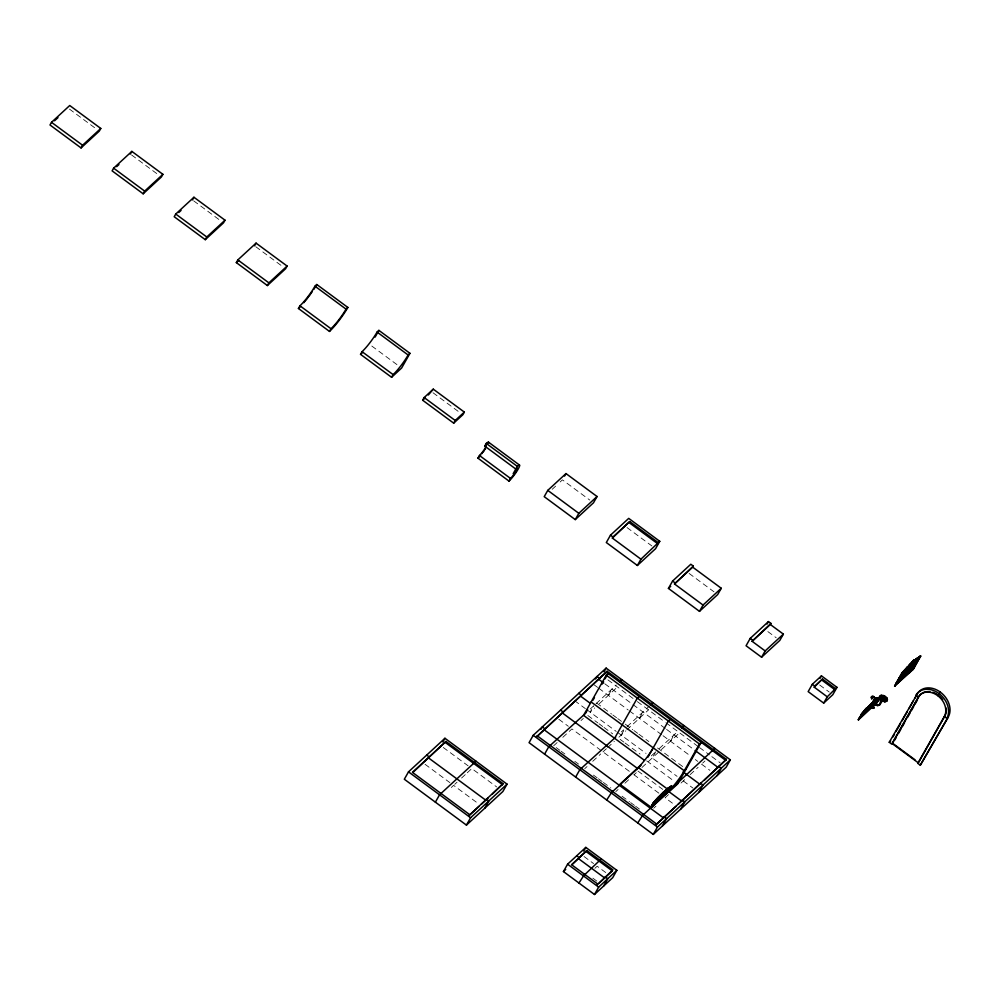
<?xml version="1.0" encoding="UTF-8"?>
<svg xmlns="http://www.w3.org/2000/svg" width="1000" height="1000" viewBox="0 0 1000 1000"><rect width="100%" height="100%" fill="white"/><g stroke="black" fill="none" stroke-linecap="round" stroke-linejoin="round"><path stroke-width="0.75" stroke-dasharray="5 3.75" d="M608.362 695.35L611.925 689.05M621.2 735.075L624.763 728.787L621.337 731.938M639.425 718.275L642.987 711.988M658.875 793.162L634.025 774.812L635.45 772.3M655.812 751.725L652.25 758.012L677.1 776.363M670.475 741.213L674.038 734.925M552.175 489.312L555.6 486.163M560.15 481.962L562.425 479.862L589.763 500.05M451.325 787.475L453.6 785.375L478.45 803.725M454.738 784.325L457.025 782.225M461.575 778.025L466.125 773.825M467.275 772.775L471.825 768.575L496.662 786.925M590.288 709L593.7 705.85L590.138 712.138L594.7 707.938M595.988 703.75L616.3 685.013M553.7 745.738L557.112 742.588M562.812 737.337L571.925 728.938L630.3 772.062M581.038 720.537L583.312 718.438M599.25 703.737L617.475 686.95M627.038 726.688L649.538 705.938M584.75 768.675L587.025 766.575M592.725 761.325L600.7 753.975M602.975 751.875L606.388 748.725M607.525 747.675L614.362 741.375M618.925 737.175L625.75 730.875M626.888 729.825L648.525 709.887M651.263 755.925L654.675 752.775M659.225 748.575L678.413 730.888M615.8 791.612L618.088 789.513M624.913 783.213L629.475 779.013M634.025 774.812L636.312 772.712M642 767.463L660.225 750.662M661.363 749.613L679.587 732.812M653.688 808.25L655.975 806.15M668.5 794.6L665.088 797.75L673.438 803.925M681.025 783.05L685.588 778.85M690.138 774.65L698.112 767.3M702.663 763.1L704.95 761M594.9 868.325L597.175 866.225L606.725 873.288M69.463 109.1L96.788 129.288M131.575 154.975L158.9 175.162M193.675 200.85L221.012 221.038M255.787 246.725L283.113 266.913M627.025 527.575L651.862 545.925M689.125 573.45L713.975 591.8M767.862 631.6L776.225 637.775M371.8 346.037L397.887 365.3M433 392.75L460.325 412.938M819.663 685L829.225 692.05M607.925 679.887L636.112 700.713M637.35 701.625L664.675 721.812M665.925 722.725L698.213 746.575M699.463 747.5L709.4 754.837M711.838 756.637L720.188 762.812M604.812 683.787L631.8 703.725M633.05 704.65L665.337 728.5M666.587 729.412L693.913 749.6M594.038 684.762L597.612 687.4M598.812 688.288L628.237 710.025M629.487 710.938L661.775 734.8M663.025 735.713L690.35 755.9M695.312 759.562L697.8 761.4M701.525 764.15L709.887 770.325M596.663 703.025L611.562 714.038M612.812 714.95L616.538 717.712M617.775 718.625L621.5 721.375M625.225 724.125L632.688 729.638M633.925 730.55L637.65 733.3M638.888 734.225L648.825 741.562M657.525 747.987L683.612 767.25M574.612 700.675L585.363 708.612M586.562 709.5L616.225 731.413M617.475 732.325L646.038 753.425M683.3 780.95L692.862 788.012M587.837 715.512L597.775 722.85M599.012 723.763L602.75 726.513M603.987 727.438L612.688 733.863M620.138 739.362L623.862 742.113M625.1 743.037L640.013 754.038M646.7 760.888L674.025 781.075M637.925 771.038L662.763 789.388M558.787 719.237L568.337 726.3M556.188 747.575L559.913 750.325M561.15 751.25L564.875 754M574.812 761.338L578.538 764.087M593.45 775.1L597.175 777.85M598.413 778.763L602.137 781.525M603.387 782.438L610.837 787.938M622.013 796.2L629.475 801.7M630.712 802.625L634.438 805.375M635.675 806.287L639.412 809.05M443.25 747.475L468.1 765.825M584.038 856.525L593.587 863.575M592.837 878.15L597.612 881.688M425.037 764.275L449.875 782.625"/><path stroke-width="1.5" d="M883.4 701.338L881.375 700.288M883.462 695.788L881.413 695.188L879.35 697.087L881.475 700.638L883.462 698.925L884.1 700.288L883.35 700.987C878.138 686.338 882.125 704.9 886.95 700.987L886.975 698.037L883.462 695.438L882.925 697.288L884.325 698.012L885.5 696.475L883.462 695.788L881.65 695.562L879.837 697.237L881.875 700.512M906.75 672.788L906.988 673.25A4.888 0.75 -53.5 0 0 909.212 671.2M906.812 673.175L907.225 671.8M910.525 666.438A4.188 0.637 -53.5 0 1 912.188 663.5A4.188 0.637 -53.5 0 0 910.45 666.375L910.675 666.812M911.012 664.45L910.875 664.075A4.487 0.688 -53.5 0 0 908.825 665.962M911.263 663.838L911.087 664.513A4.188 0.637 -53.5 0 1 909.425 667.45M912.438 665.688L912.262 666.363A4.188 0.637 -53.5 0 1 910.612 669.287L909.963 670.263M915.675 659.862L915.462 660.688M915.738 660.225L915.913 659.562M915.975 659.95L915.738 659.475A4.888 0.75 -53.5 0 0 913.5 661.538L912.1 663.512A4.562 0.7 -53.5 0 0 910.212 666.65L911.8 666.137M871.5 696.8L871.737 699.112L871.75 698.062A1.562 1.2 47.3 0 1 873.138 696.612A1.562 1.2 47.3 0 1 874.3 698.863L874.613 699.1A1.95 1.512 47.3 0 0 875.275 701.475A1.95 1.512 47.3 0 0 877.562 701.612L877.712 701.388M871.812 697.038L871.425 698.088A1.95 1.512 47.3 0 1 873.162 696.275A1.95 1.512 47.3 0 1 874.613 699.1L872.025 703.512L875.212 698.363M902.75 673.475L901.137 675.05M902.425 676.062L901.612 676.388M907.375 667.738L906.2 670.337M906.925 669.362L906.15 669.887M907.038 672.275L907.35 671.462L906.663 671.612M907.412 671.363L906.425 671.875M909.513 669.275L908.462 669.875M913.487 666.112L913.65 665.212M918 659.938L917.362 660.475L917.475 659.862M902.65 675.788L901.9 676.05M882 699.463L883.3 700.125L879.912 695.788L882.525 699.987L886.95 700.987L882.55 699.412L883.238 696.5L880.175 696.8L879.712 697.887L881.8 699.712L887.513 699.688L883.388 699.9L879.35 697.087L879.712 697.887M880.612 702.763L880.362 699.625L876.938 698.175M653.138 804.225L653.637 803.337M657.537 799.125L657.237 799.375M666.3 791.975L667.412 790.7M666.988 791.137L666.812 791.625M667.887 790.05L666.988 790.5M667.55 790.325L667.663 789.85M669.688 788.5L670.35 787.862M670.537 787.887L669.825 788.65M860.512 716.05L861.375 715.438M865.3 710.938L864.65 711.287M864.862 711.488L865.138 710.8M874.362 702.862L873.45 703.95M874.3 703.425L874.875 702.625L874.137 703.288M874.912 702.15L876.025 701.675M878.4 699.488L877.712 700.138M879.087 698.012L876.825 697.825M663.662 792.075L658.85 796.825L655.4 802.763L663.662 792.075L661.263 797.1L653.487 802.938L654.812 801.963M670.175 788.088L669.35 788.363L670.188 788.375M861.888 713.938L861.575 714.5A50.788 7.775 -53.5 0 1 879.725 697.7L876.688 703.062L858.462 719.85C864.513 708.162 873.688 699.925 858.462 719.85M877.237 699.85L878.65 698.713M897.775 680.825L897.862 681.688M897.675 681.363L897.975 680.612M905.575 670.512L905.875 669.75M905.775 670.3L905.688 669.425M911.35 668.763L911.65 668.012M914.4 663.375L914.7 662.613M916.188 663.3L916.488 662.55M919.25 657.913L919.538 657.15M917.625 660.212L919.538 656.875M906.825 672.837L907.175 671.988M915.537 660.75L915.888 659.887M901.3 675.138L901.862 673.938M906.237 669.95L906.862 668.625M906.888 672.15L907.425 671.075M909.2 669.75L908.425 670.025M901.787 673.875L901.188 675.5M917.038 660.588L917.4 659.8M657.387 799.762L657.412 800.113M661.15 796.125L662.625 795.475M663.25 793.337L661.737 794.25M667.15 791.35L666.475 791.375M667.613 789.163L666.825 789.613L667.537 789.1M865.275 711.25L865.487 710.913M870.2 706.75L868.85 707.763L869.55 707.3M658.65 797.75L659.625 796.988M665.738 791.213L666.425 790.75M867.75 708.225L866.375 709.45L867.05 708.337M869.45 707.525L870.438 706.912M870.425 706.312L871.675 705.413M880.075 697.775L881.663 696.312M880.775 697.438L881.312 701.85M880.562 698.913L881.888 697.788M881.137 698.088L881.125 699.538L882.1 699.737L886.975 698.037L882.525 699.987L879.887 698.737L882.075 700.2M882.1 699.237L881.9 700.013M884.137 700L882.537 700.487L882.887 697.913L881.663 697.9M884.613 701L884.887 700.013M885.638 699.938L883.812 701.312L882.537 700.487M885.337 701.112L885.3 698.888M886.35 699.775L884.762 701.237M897.85 680.875L898.288 680M905.5 670.45L904.75 671.787M905.263 671.112L905.7 670.238M911.525 668.275L911.963 667.4M912.038 667.463L911.488 668.45M914.575 662.887L915.013 662.013M915.088 662.062L914.613 663.375M915.875 663.913L916.312 663.037M918.938 658.512L919.362 657.638M663.538 793.062L662.5 793.662M915.175 661.438L915.675 660.462M914.562 662.463L915.75 660.512M663.25 793.425L663.462 793M906.363 669.438L906.275 670.088M907.062 671.85L906.95 671.45M51.513 122.312L50 124.987L81.05 147.925L99.275 131.125L100.787 128.45L69.737 105.512L51.513 122.312L82.575 145.238L100.787 128.45M81.05 147.925L82.575 145.238M113.625 168.175L112.112 170.863L143.162 193.8L161.388 177L162.9 174.325L131.85 151.387L113.625 168.175L144.675 191.112L162.9 174.325M130.325 154.062L131.85 151.387M143.162 193.8L144.675 191.112M175.738 214.05L174.213 216.737L205.275 239.675L223.487 222.875L225.012 220.188L193.95 197.262L175.738 214.05L206.788 236.988L225.012 220.188M192.438 199.938L193.95 197.262M205.275 239.675L206.788 236.988M236.325 262.613L237.838 259.925L256.062 243.125L287.113 266.062L285.6 268.75L267.375 285.55L236.325 262.613L238.6 260.512M254.55 245.812L256.062 243.125M267.375 285.55L268.888 282.863L287.113 266.062M298.425 308.488L299.95 305.8A17.575 2.688 -53.5 0 0 314.962 286.188L316.788 284.513L347.85 307.438A21.488 3.287 -53.5 0 1 329.487 331.425L298.425 308.488A21.488 3.287 -53.5 0 0 300.55 306.4M329.487 331.425L331 328.738A17.575 2.688 -53.5 0 0 346.025 309.125L347.85 307.438M360.538 354.35L362.05 351.675A17.575 2.688 -53.5 0 0 377.075 332.062L378.9 330.375L409.95 353.312L401.613 368.05L391.587 377.287L360.538 354.35L362.762 352.3M375.112 337.075L378.9 330.375M391.587 377.287L393.113 374.613A17.575 2.688 -53.5 0 0 408.125 355L409.95 353.312M422.65 400.225L424.162 397.55L433.275 389.15L464.325 412.088L462.812 414.762L453.7 423.162L422.65 400.225L424.925 398.125M433.275 389.15L428.338 394.975M453.7 423.162L455.213 420.487L464.325 412.088M508.988 481.1L510.5 478.425A6.837 1.05 -53.5 0 0 516.35 470.788A6.837 1.05 -53.5 0 0 515.812 469.038L484.75 446.1L486.275 443.425L517.325 466.362A10.738 1.65 -53.5 0 1 518.162 469.113A10.738 1.65 -53.5 0 1 508.988 481.1L477.938 458.162L479.45 455.487A6.837 1.05 -53.5 0 0 485.95 446.55M513.15 473.725L517.325 466.362M547.775 490.375L544.212 496.662L575.262 519.6L593.488 502.8L597.05 496.512L565.988 473.575L547.775 490.375L578.825 513.312L597.05 496.512M564.562 476.087L565.988 473.575M408.5 771.862L404.325 779.237L466.438 825.113L502.875 791.513L507.05 784.15L444.938 738.275L408.5 771.862L470.6 817.738L507.05 784.15M442.85 741.95L444.938 738.275M412.95 772.4L445.962 741.45L503.1 783.65L492.438 794M575.262 519.6L578.825 513.312M435.375 802.175L439.55 794.8L476 761.213M610.487 535.175L606.312 542.537L637.375 565.475L655.588 548.675L659.762 541.312L628.713 518.375L610.487 535.175L612.975 537.013L629.738 521.55L658.3 542.65L659.762 541.312M658.3 542.65L640.938 559.175L612.362 538.075L612.975 537.013M612.362 538.075L629.738 521.55M503.1 783.65L468.975 815.638L479.025 806.363M466.438 825.113L470.6 817.738M484.663 808.312L488.825 800.938L486.337 799.112L485.737 800.175L428.6 757.975L429.2 756.9L426.712 755.075M533.225 735.3L529.062 742.675L653.275 834.412L726.162 767.225L730.337 759.85L606.125 668.112L533.225 735.3L657.45 827.05L730.337 759.85M607.15 671.287L536.562 736.862L607.15 671.287L726.388 759.362L704.463 780.088M540.95 729.362L542.337 726.9L544.825 728.737L544.212 729.812L663.462 817.887L664.075 816.812L666.55 818.65L662.387 826.012M637.375 565.475L640.938 559.175M544.587 754.137L548.75 746.775L585.737 713.2M595.612 678.962L597.013 676.513L599.487 678.337L598.888 679.412L603.625 682.913M604.038 671.787L606.125 668.112M605.062 678.838L608.088 673.487L606.275 675.163L583.538 715.35L644.4 760.312M586.112 712.337L587.625 709.65M592.938 700.275L594.45 697.6M602.025 684.2L603.55 681.525M721.263 588.263L717.7 594.55L699.475 611.35L668.425 588.413L672.588 581.05L690.812 564.25L693.3 566.087L692.688 567.15L674.475 583.95L703.037 605.05L721.263 588.263L692.688 567.15M674.475 583.95L693.3 566.087M619.587 681.988L621.65 679.575M575.638 777.075L579.812 769.712L615.65 737.188M614.587 738.288L637.325 698.1L639.15 696.425M699.475 611.35L703.037 605.05M650.638 704.925L652.7 702.513M563.425 871.55L567.587 864.188L585.812 847.387L616.862 870.325L612.7 877.688L594.475 894.488L563.425 871.55L565.7 869.45M606.7 800.013L612.325 791.3M583.725 851.075L585.812 847.387M572.025 864.737L586.838 850.562L612.925 869.837L597.013 885.013M647.913 757.212L668.375 721.038L670.2 719.35M578.95 883.025L584.575 874.312M681.688 727.862L683.75 725.45M594.475 894.488L598.65 887.125L616.862 870.325M637.75 822.95L643.375 814.237M603.587 886.087L607.762 878.725L605.275 876.888L604.663 877.962L578.575 858.7L579.188 857.625L576.7 855.788M650.263 808.138L653.3 802.775A50.788 7.775 -53.5 0 1 671.525 785.987L668.8 791.575L650.575 808.363C673.5 778.75 640.625 816.675 656.625 801.388M651.513 806.862L651.963 805.288L671.538 786.575L668.388 788.6L666.087 792.65L664.6 793.538M770.325 624.5L770.938 623.425L768.45 621.587L750.225 638.387L746.062 645.763L761.587 657.225L779.812 640.425L783.375 634.125L770.325 624.5L752.1 641.3L765.15 650.925L783.375 634.125M661.137 796.712C675.65 777.8 666.1 794.4 659.4 798.425M668.275 788.65C666.875 787.225 655.575 805.475 661.112 797.375M671.225 786.35L668.075 788.375L665 794.425L665.45 792.862M752.1 641.3L770.938 623.425M671.525 785.987L668.487 791.338L681.688 801.087L682.3 800.013L684.775 801.85L680.612 809.225M767.062 624.05L768.45 621.587M669.963 791.012L677.763 783.825L701.25 742.288L699.438 743.975L684.275 770.763A17.575 2.688 -53.5 0 1 669.25 790.387L638.2 767.45L619.975 784.25L651.025 807.188L670.138 789.062L651.213 806.625M726.388 759.362L655.812 824.938L675.987 806.338M653.275 834.412L657.45 827.05M761.587 657.225L765.15 650.925M678.275 804.237L700.512 783.213L703 785.05L698.838 792.425M717.05 775.625L721.225 768.25L718.737 766.425L718.138 767.487L695.15 750.512M812.337 684.262L808.162 691.625L823.688 703.1L832.8 694.7L836.975 687.337L821.45 675.863L812.337 684.262L814.825 686.1L822.475 679.038L835.512 688.675L836.975 687.337M835.512 688.675L827.25 696.8L814.212 687.175L814.825 686.1M820.062 678.325L821.45 675.863M814.212 687.175L822.475 679.038M823.688 703.1L827.25 696.8M866.488 708.587L860.312 716.737L861.775 714.338M864.35 713.138C858.125 721.625 872.013 701.55 871.55 703.562C860.062 713.9 865.45 716.188 871.862 703.8M868.363 708.75L872.738 703.037M869.025 708.2L873.487 704.075L875.962 699.862C883.2 694.325 875.812 703.962 873 704.463M879.425 698.062L876.275 700.088L872.575 705.688M858.15 719.625L878.025 700.55L873.512 704.175M880 704.562L882.925 699.75L881.137 702.013L880.763 699.788L882.1 700.475M920.713 656.062L912.887 661.488L920.713 656.062L913.138 669.463L894.6 686.025L902.175 672.638L912.712 661.65L920.413 656.425L916.95 658.225L909.338 672.325L917.262 658.45M896.3 683.188C894.35 687.525 898.538 678.65 900.8 679.55M896.45 682.913L902.25 672.663L907.487 666.963L902.562 672.887L896.45 682.913L900.987 679.375M894.912 686.263C898.325 677 929.3 639.438 905.475 674.6L910.238 670.713L905.475 674.6M907.738 666.675L900.037 680.888C895.638 680.913 925.775 647.163 908.037 666.9M905.138 675.037C904.638 676.325 906.338 675.088 900.675 679.15M912.862 662.163L905.6 675L901.137 679.112L905.288 674.762L904.875 676.438L912.55 661.938M912.887 661.488L913.938 659.625M905.775 674.825L913.037 662L917.15 658.5M913.2 661.712L914.25 659.85M914.15 666.725C914.062 667.875 914.438 667.075 910.275 670.812M920.413 656.425C904.613 680.3 906.612 676.663 920.113 656.2M920.4 655.837L913.138 669.463M937.663 695.612A16.4 12.675 47.3 0 0 918.263 697.225L891.725 744.112L889.237 742.275L917.225 694.05A19.538 15.1 47.3 0 1 940.337 692.113A19.538 15.1 47.3 0 1 948.288 716.975L920.3 765.212L917.812 763.375L944.338 716.488A16.4 12.675 47.3 0 0 937.663 695.612L940.337 692.113M892.975 736.912L894.488 734.237M896 731.55L900.55 723.512M902.062 720.837L907.375 711.462M908.888 708.775L913.438 700.738M914.95 698.062L917.225 694.05M894.7 740.088L896.225 737.412M898.487 733.388L900.763 729.375M902.288 726.7L904.562 722.675M907.588 717.312L909.862 713.3M911.375 710.625L913.65 706.6M915.163 703.925L917.438 699.9M920.3 765.212L948.288 716.975M900.8 677.65L901.375 676.825L900.688 677.788M907.725 670.987L908.5 670.088M919.025 658.3L917.525 660.2M907.175 671.625L906.488 672.625L907.25 671.688M898.737 679.275L898.112 680.163L899.35 678.525M902.138 676.45L901.7 677.175L902.312 676.287M904.825 671.85L905.362 670.9M914.912 662.225L915.45 661.275M915.438 664.638L915.975 663.7M659.85 796.55L659.688 796.737M660.1 797.387L660.85 796.525M661.925 795.7L662.65 794.875L662.1 795.3M867.938 707.938L868.025 707.812M867.812 709.038L868.35 708.413M870.512 706.963L869.837 707.163L870.362 706.562M657.45 800.075L657.6 799.425M662.337 794.562L661.762 795.175L662.7 793.838M661.338 796.375L661.663 795.812L660.525 796.663M865.575 710.975L865.163 711.475L865.875 711.25M870.438 705.713L870.763 705.163L870.062 705.375M871.562 704.15L872.138 703.538L870.138 705.438M870.85 705.212L869.575 706.6M874.275 703.075L875.387 702.425M902.613 673.562L901.575 675.013M907.275 669.188L907.775 668.312M905.938 672.513L905.612 673.2M915.062 661.587L914.175 662.8M912.85 666.137L912.013 667.188L912.675 666.5M906.8 668.775L907.463 667.725M906.625 672.525L904.488 675.425A4.888 0.75 -53.5 0 1 902.262 677.475L902.1 677.062A4.562 0.7 -53.5 0 1 903.913 673.863M906.05 673.562L906.712 672.588M901.725 674.025L903.65 671.538M898.6 679.362L900.6 676.938L899.887 677.65M904.875 671.688L904.2 672.588L904.95 671.75M901.825 677.087L899.887 679.7M916.075 660.537L915.525 661.338L917.337 658.825M914.887 665.438L915.487 664.488M862.85 713.688L863.2 713.3M863.112 713.575L864.087 712.425M878.825 698.375L881.012 700.888L879.75 704.275M860.55 715.95L861.3 715.387M901 677.188L901.65 676.587M912.288 666.775L912.925 666.2M902.4 673.888L901.675 674.8M905.925 672.588L906.538 671.787M907.938 670.738L908.55 669.938M908.112 666.75L907.463 667.8L908.9 666.012A4.487 0.688 -53.5 0 1 910.95 664.125L911.112 664.2M904.6 675.337A4.487 0.688 -53.5 0 1 902.562 677.225L902.337 676.787A4.188 0.637 -53.5 0 1 904 673.85L905.387 671.95M902.188 677.125A4.562 0.7 -53.5 0 1 903.988 673.925L905.475 672M908.863 665.812A4.888 0.75 -53.5 0 1 911.087 663.763L911.325 664.237A4.562 0.7 -53.5 0 1 909.438 667.375L907.237 670.113M908.787 668.413L909.438 667.375M905.975 673.5L904.562 675.487M909.862 670.138L910.525 669.237M902.25 673.1L902.987 672.262M901.2 676.25L904.287 672.562M903.7 673.512L904.362 672.625M915.987 660.562L916.65 659.675M914.9 665.362L912.887 667.85M660.212 796.312L659.587 796.988M865.413 711.112L866.363 710.025M908.138 666.812L908.938 665.875A4.888 0.75 -53.5 0 1 911.162 663.812M912.775 662.537L913.587 661.587M909.137 671.137L909.938 670.2M902.938 672.262L903.675 671.425M903.012 674.362L903.675 673.462M900.65 678.9L899.225 680.438M913.625 667.15L916.4 663.088L915.962 662.412M877.562 701.612A1.95 1.512 47.3 0 0 877.3 699.25L876.888 699.613A1.562 1.2 47.3 0 1 877.1 701.5A1.562 1.2 47.3 0 1 875.275 701.4A1.562 1.2 47.3 0 1 874.737 699.5L875.475 698.662M870.863 705.925L871.338 705.462A1.562 1.2 47.3 0 0 872.087 707.45A1.562 1.2 47.3 0 0 873.938 707.288L874.062 707.688A1.95 1.512 47.3 0 1 871.75 707.887A1.95 1.512 47.3 0 1 870.962 705.4L873.538 703.787L878.675 705.037M874.25 707.525A1.95 1.512 47.3 0 1 871.938 707.712A1.562 1.2 47.3 0 1 871.275 705.625L872 704.788M884.625 699.425L883.838 698.6L884.35 697.887L881.737 697.062L880.475 697.525L880.45 699.562M655.113 802.15L654.287 803.15M655.387 801.875L655.713 801.538M666.475 791.55L667.638 790.5M653.487 802.862L654.375 802.038L653.787 802.5M656.162 801.25L656.688 800.713L655.812 801.275M865.225 710.962L864.412 711.838M875.037 701.75L876.388 700.462M869.987 706.787L870.75 706.112M659.025 796.95L661.363 794.663M657.812 799.1L659.538 797.425M663.675 792.663L664.338 792.113M866.912 708.438L867.575 707.875M865.7 710.588L866.8 709.412M907 669.425L906.125 670.288M905.35 672.087L906.188 671.188M908.075 669.212L906.087 671.4M884.912 700.3L883.9 698.438L882.175 700.3L881.4 699.125L883.462 698.925M904.262 670.612L903.6 671.363L904.338 670.675M900.512 676.875L901.287 676.062M902.275 675.05L903.037 674.237M917.237 658.888L919.613 656.938M917.312 658.938L918 658.075M899.912 679.575L898.625 681.038M912.962 667.9L913.65 667.038M669.862 788L670.825 787.013M862.663 713.3L861.675 713.988M863.138 713.475L863.988 712.65M657.113 799.887L655.575 801.312M655.788 801.663L656.65 801.488M656.375 801.188L654.912 802.675M669.45 789.062L670.288 788.787L666.087 792.65M860.938 715.288L862.463 713.863L861.425 714.9M861.525 714.825L860.95 715.65M865 711.375L863.95 712.312M862.725 714.1L864.538 712.975M875.337 701.388L876.888 699.975M877.337 700.55L878.175 700.275M659.788 796.688L658.938 797.475M659.6 796.45L660.75 795.288M658.3 798.538L661.213 795.662M664.163 792.113L665.4 790.95M661.162 795.675L661.85 795.125M867.4 707.875L868.088 707.325M869.05 707.163L869.663 706.55L868.5 707.763M867.837 709.3L868.525 708.75M873.1 704.412L871.938 705.625M872.562 705.075L877.862 700.05M655.35 801.737L656.1 801.162M878.45 698.825L877.675 699.513M861.925 714.075L862.588 713.525M654.2 802.05L655.25 801.025L654.275 802.113M654.1 802.875L653.525 803.138M667.862 789.45L669 788.487M669.55 788.988L668.5 790.013M669.625 789.038L667.962 790.55L668.587 790.088M862.087 713.538L863.2 712.55L862.163 713.6M863.85 713.125L862.175 714.638M876.888 701.012L877.438 700.475L875.85 702.038M664.725 791.5L666 790.387M658.925 798.95L658.25 799.488L660.075 797.875M664.725 793.587L662.412 795.588M868.562 706.663L867.962 707.275L869.25 706.15M872.613 702.987L874.45 701.375M866.75 709.425L868.575 707.825L867.35 708.85M866.225 710.837L867.962 709.362M871.462 706.162L870.775 706.688L872.613 705.075M913.775 663.125L914.212 662.65L913.2 663.6M906.012 671.338L907.412 669.963M904.938 670.075L904.175 670.8L904.8 670.312M917.85 658.2L918.6 657.475M901.125 676.188L902.425 674.925M912.425 668.213L912.962 667.663L912.288 668.438M654.038 802.9L655.662 801.375M668.363 788.95L670.537 787.075L669.912 787.513M863.462 712.8L864.013 712.275L862.387 713.8M868.913 707.675L869.4 707.375M660.675 795.225L661.838 794.112M658.8 798.988L659.475 798.438M663.45 794.712L664.125 794.15M873.213 702.425L873.888 701.875M866.688 710.475L867.362 709.925M871.338 706.2L872.013 705.638M655.238 801.012L655.875 800.55M863.125 712.5L863.763 712.038M876.8 699.9L877.425 699.438M879.15 704.837L879.938 704.112M54.55 120.787L57.975 117.638M116.662 166.663L118.938 164.562M178.775 212.537L181.05 210.438M445.962 741.45L412.438 772.362L469.575 814.562M668.425 588.413L670.7 586.312M481.262 804.3L487.975 798.125M612.812 791.363L641.012 765.362M586.838 850.562L571.538 864.675L597.625 883.95M686.1 769.087L684.275 770.763L591.112 701.95M714.812 748.388L643.863 814.3M601.337 858.863L583.975 875.387M599.2 883L612.325 870.9L586.237 851.637M877.113 699.412A1.95 1.512 47.3 0 1 877.375 701.775A1.95 1.512 47.3 0 1 875.088 701.65A1.95 1.512 47.3 0 1 874.425 699.262L874.613 699.1M874.737 699.5L874.925 699.325A1.562 1.2 47.3 0 0 875.45 701.237A1.562 1.2 47.3 0 0 877.275 701.338A1.562 1.2 47.3 0 0 877.075 699.45M870.962 705.4L872.087 704.412M871.1 706.4L864.25 712.3M864.05 712.913L859.1 718.112L878.025 700.55M905.312 674.862L910.088 670.975M860.312 716.737L864.513 712.875M869.338 708.425L873.8 704.312M896.762 683.138L900.95 679.275M895.537 684.525L914.463 666.95M879.887 699.137L878.975 698.037M894.6 686.025L913.713 668.288M871.4 705.05L871.112 705.075A1.95 1.512 47.3 0 0 871.938 707.712A1.562 1.2 47.3 0 0 873.75 707.463L873.938 707.288M889.237 742.275L890.7 740.938M668.162 789.725L669.338 788.775M667.425 791.025L668.062 790.55M653.763 803.625L654.4 803.15M877.312 699.438L877.962 698.962M863.65 712.025L864.287 711.55M877.225 700.263L875.125 701.9M875.312 702.513L875.875 701.988L874.85 702.913M862.212 714.575L861.65 715.113L862.288 714.638M862 714.137L861.188 714.262A50.788 7.775 -53.5 0 1 879.412 697.463L876.688 703.062M880.188 704.388L877.825 705.7L873.475 704.312M665.875 790.413L666.562 789.887M661.225 794.7L661.912 794.175M664.1 793.062L665.35 792.038M662.887 795.2L663.575 794.675M869.112 706.188L869.8 705.662M873.15 703.462L871.988 704.55L873.238 703.525M866.137 710.975L866.812 710.438M667.5 790.938L666.5 791.712M871.737 703.4L876.275 700.088M876.162 700.138L872.212 703.35M918.388 657.65L919.087 657.075M904.725 670.25L905.738 669.812M915.863 662.738L914.325 663.312M911.8 668.85L912.5 668.263M898.838 680.863L897.825 681.3M910.725 666.888L911.988 665.837M666.963 789.45L666.388 789.963L667.038 789.5M663.625 793.438L664.275 792.987M665.175 792.113L665.825 791.65M869.625 705.738L870.275 705.275M873.625 703.075L873.062 703.6L873.713 703.138M871.513 704.925L872.163 704.463M870.3 707.075L870.95 706.612M865.662 711.363L866.312 710.9M670.425 787.2L671.275 786.587M652.55 804.513L653.487 803.95M878.238 698.625L878.988 698.238M663.838 793.337L662.712 793.575M870.925 705.275L871.725 704.825M875.025 698.538L876.025 697.875M875.288 698.825L876.225 698.213M871.562 704.663L873.35 703.962L875.65 704.538M871.825 704.95L872.75 704.338M879.338 704.663L876.575 705.013M915.788 662.675L916.562 662.325M879.525 704.987L877.262 705.438L875.525 704.388M911.912 665.788L912.5 666.075A4.562 0.7 -53.5 0 1 910.688 669.275M911 666.65L910.2 666.988M870.562 704.963L871.2 705.138M881.9 699.475L883.3 699.625L882.913 700.537M883.875 700.95L884.613 700.65M883.35 700.987L884.3 701.538L886.538 700.675L886.562 698.075L885.25 696.7M884.3 701.538L886.038 701.125L885.95 698.5M882.675 699.725L883.413 700.987M875.837 698.05L877 697.663M876.038 698.375L878.1 698.075M872.575 704.513L874.638 704.212M884.775 701.625L885.45 701.587L882.725 701.188M881.513 697.113L882.925 697.288M882.613 700.888L885.212 701.213M916.35 662.613L914.538 663.312M877.9 697.9L879.112 698.413M902.562 677.225L902.412 676.838A4.188 0.637 -53.5 0 1 904.075 673.913M883.125 696.513L886.05 698.675M883.9 698.438L882.887 697.913L883.838 698.6M881.625 700.238L883.188 701.038M881.125 699.538L880.3 698.688M918.263 697.225L915.775 695.387A19.538 15.1 47.3 0 1 938.875 693.462A19.538 15.1 47.3 0 1 946.825 718.325L944.338 716.488M314.962 286.188L346.025 309.125M377.075 332.062L408.125 355M874.425 699.262L867.938 709.975C871.562 706.725 862.7 712.312 863.775 714.312M629.125 522.625L657.7 543.725M868.838 708.363L868.112 709.8M821.862 680.113L834.912 689.75M488.5 442.163L519.55 465.1M892.625 743.288L914.987 759.788M237.838 259.925L268.888 282.863M299.95 305.8L331 328.738M362.05 351.675L393.113 374.613M424.162 397.55L455.213 420.487M672.588 581.05L675.075 582.888M750.225 638.387L752.712 640.225M479.45 455.487L510.5 478.425M606.538 672.362L725.788 760.438M606.275 675.163L699.438 743.975M578.787 693.3L581.275 695.138L580.662 696.213L590.15 703.213M683.138 771.9L699.912 784.287M560.562 710.1L563.05 711.938L562.438 713.012L637.587 768.512M665.6 792.588L664.875 794.038M661.3 797.2L660.537 798.55M537.175 735.788L656.413 823.875M445.363 742.525L502.5 784.725M567.587 864.188L598.65 887.125M884.35 697.887L885.35 699.087M883.913 699.7L881.888 698.662L881.338 699.95M879.887 698.737L881.637 700.625M929.887 691.663A16.4 12.675 47.3 0 0 918.8 696.725L892.262 743.625L918.337 762.875L944.875 715.987A16.4 12.675 47.3 0 0 946.213 708.125M932.725 692.288A16.4 12.675 47.3 0 1 936.9 694.225M938.2 695.113A16.4 12.675 47.3 0 1 942.7 699.65M910.3 666.712A4.562 0.7 -53.5 0 1 912.1 663.512M913.525 661.663A4.562 0.7 -53.5 0 1 915.612 659.737M909.262 671.125A4.562 0.7 -53.5 0 1 907.188 673.05M653.225 747.825A17.575 2.688 -53.5 0 1 638.2 767.45M653.612 803.012A50.788 7.775 -53.5 0 1 671.838 786.213M484.75 446.1A6.837 1.05 -53.5 0 1 486.25 445.475M486.275 443.425A10.738 1.65 -53.5 0 1 488.525 443.113M485.575 448.675A10.738 1.65 -53.5 0 1 484.988 449.575M484.363 450.475A10.738 1.65 -53.5 0 1 483.7 451.388M483.375 451.838A10.738 1.65 -53.5 0 1 483.038 452.287M482.35 453.175A10.738 1.65 -53.5 0 1 482.013 453.612M480.662 455.262A10.738 1.65 -53.5 0 1 480.325 455.65M479.375 456.712A10.738 1.65 -53.5 0 1 477.938 458.162M316.788 284.513A21.488 3.287 -53.5 0 1 315.738 286.3M315.363 286.925A21.488 3.287 -53.5 0 1 314.975 287.562M314.562 288.2A21.488 3.287 -53.5 0 1 313.725 289.513M312.375 291.525A21.488 3.287 -53.5 0 1 311.913 292.2M311.438 292.887A21.488 3.287 -53.5 0 1 310.963 293.562M310.475 294.25A21.488 3.287 -53.5 0 1 308.975 296.288M308.463 296.962A21.488 3.287 -53.5 0 1 307.962 297.638M307.45 298.3A21.488 3.287 -53.5 0 1 305.912 300.238M305.4 300.863A21.488 3.287 -53.5 0 1 304.9 301.488M304.387 302.087A21.488 3.287 -53.5 0 1 303.888 302.688"/></g></svg>
